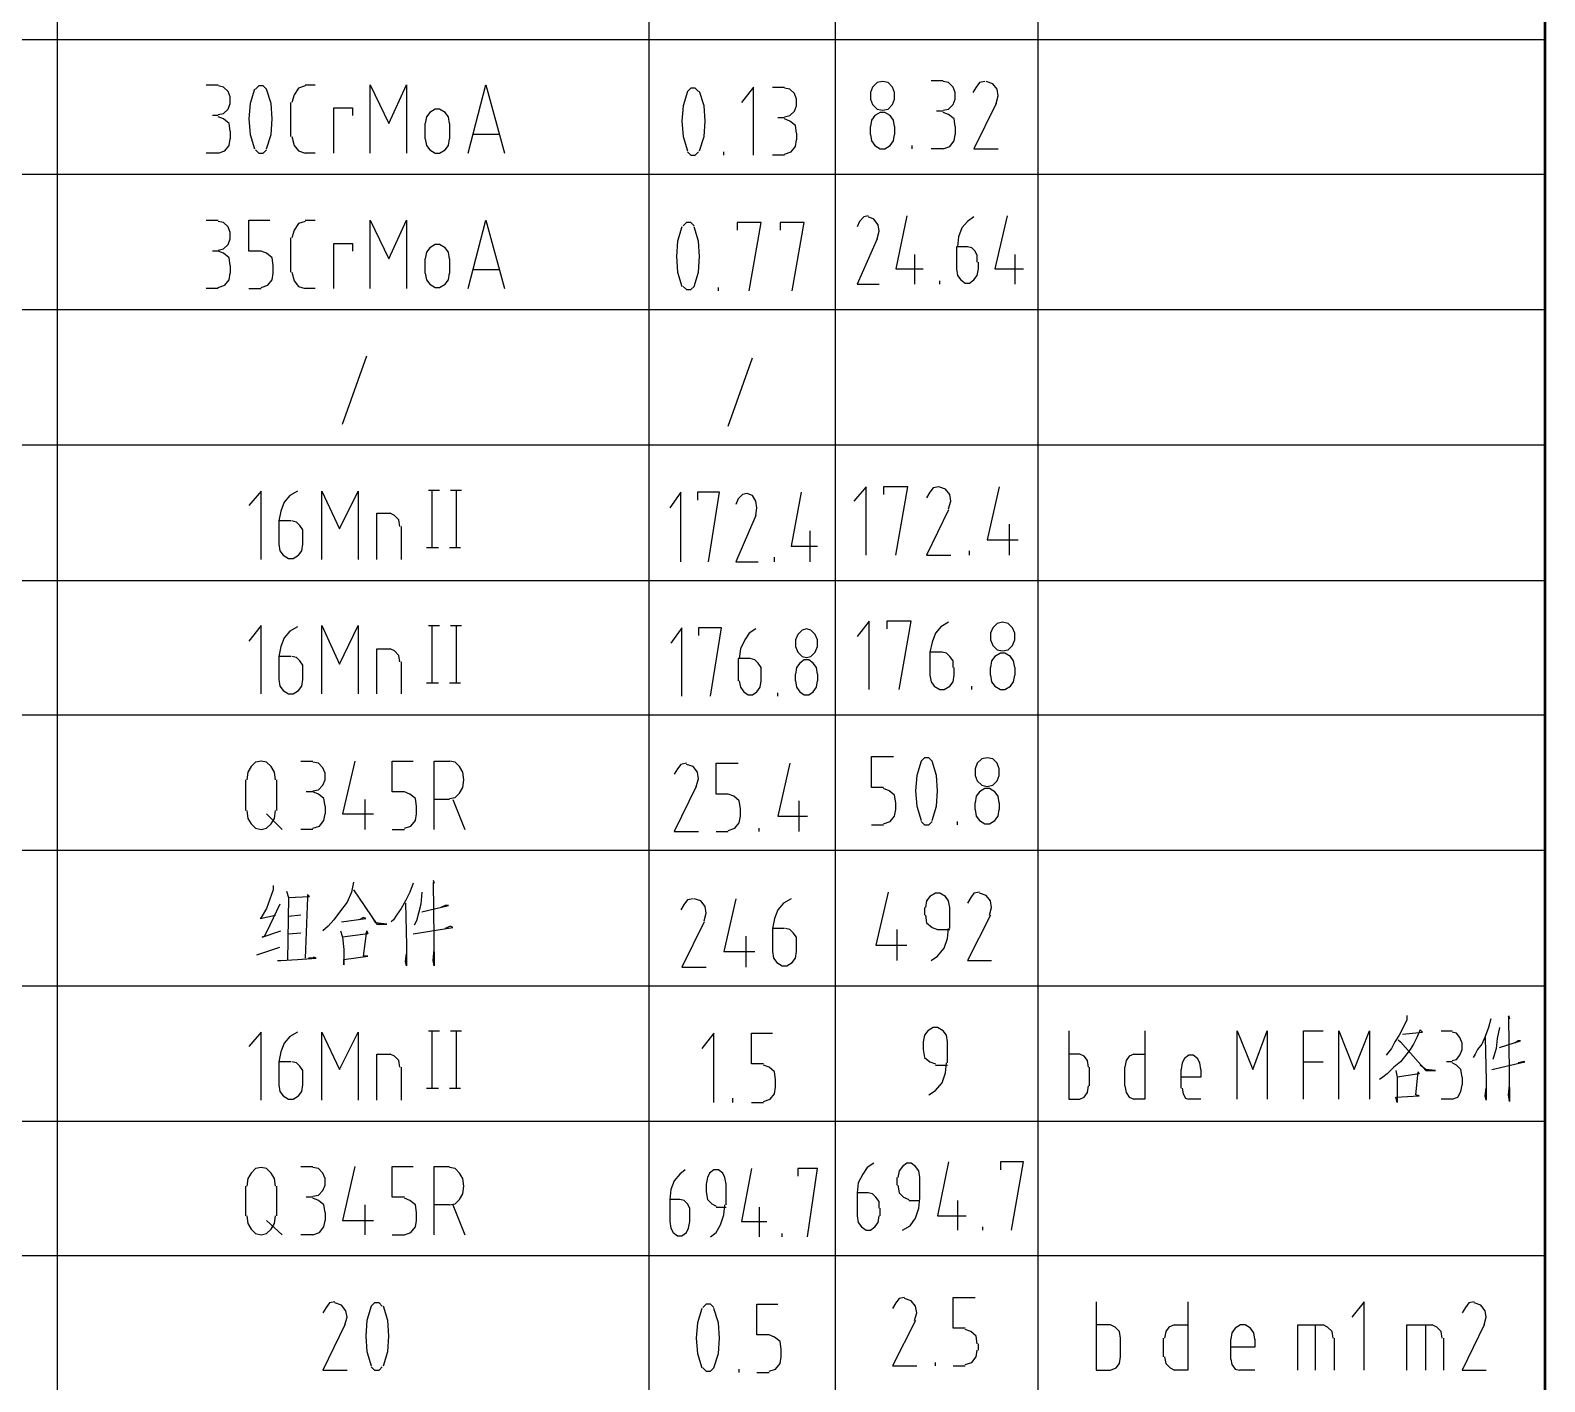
# Model space of a CAD drawing. Header units: millimetres. Extents: x -892 to 4698, y -3687 to 4524.
# Drawn here: x 3802 to 4698, y -2110 to -1310 of the extents above; entities that cross this region are included whole.
import ezdxf

# ---------------------------------------------------------------- set-up
doc = ezdxf.new("R2010")
doc.units = ezdxf.units.MM
doc.layers.add('1', color=7, linetype='Continuous')

msp = doc.modelspace()

# ---------------------------------------------------------------- linework, layer by layer
at = {"layer": '1', "color": 0, "lineweight": 50}
for points in [[(-891.61, -3685.08), (-891.61, 4523.75), (4698.03, 4523.75), (4698.03, -3685.08), (-891.61, -3685.08)], [(4698.03, -1235.34), (4698.03, -1315.49)], [(4698.03, -1315.49), (4698.03, -1395)], [(4698.03, -1395), (4698.03, -1475.16)], [(4698.03, -1475.16), (4698.03, -1555.32)], [(4698.03, -1555.32), (4698.03, -1635.48)], [(4698.03, -1635.48), (4698.03, -1714.99)], [(4698.03, -1714.99), (4698.03, -1795.15)], [(4698.03, -1795.15), (4698.03, -1875.31)], [(4698.03, -1875.31), (4698.03, -1955.47)], [(4698.03, -1955.47), (4698.03, -2034.97)], [(4698.03, -2034.97), (4698.03, -2115.13)]]:
    msp.add_lwpolyline(points, dxfattribs=at)
at = {"layer": '1', "color": 0, "lineweight": 25}
for points in [[(3818.24, -1235.34), (3818.24, -1315.49)], [(4168.2, -1235.34), (4168.2, -1315.49)], [(4278.34, -1235.34), (4278.34, -1315.49)], [(4398.25, -1235.34), (4398.25, -1315.49)], [(2898.03, -1315.49), (4698.03, -1315.49)], [(2898.03, -1315.49), (4698.03, -1315.49)], [(3818.24, -1315.49), (3818.24, -1395)], [(4168.2, -1315.49), (4168.2, -1395)], [(4278.34, -1315.49), (4278.34, -1395)], [(4398.25, -1315.49), (4398.25, -1395)], [(3906.22, -1342.21), (3913.39, -1342.21)], [(3913.39, -1359.81), (3916.64, -1359.16), (3919.25, -1356.55), (3920.55, -1353.29), (3920.55, -1349.38), (3919.25, -1346.12), (3916.64, -1343.52), (3913.39, -1342.87)], [(3942.06, -1380.01), (3944.67, -1371.54), (3945.32, -1362.42), (3944.67, -1353.29), (3942.06, -1344.82), (3940.1, -1342.87), (3937.5, -1342.87), (3935.54, -1344.82)], [(3964.87, -1342.87), (3960.96, -1344.17), (3958.35, -1348.08), (3957.05, -1352.64)], [(3964.87, -1342.21), (3970.73, -1342.21)], [(4003.32, -1382.62), (4003.32, -1342.21), (4014.4, -1365.02), (4024.83, -1342.21), (4024.83, -1382.62)], [(4061.32, -1382.62), (4071.75, -1342.21), (4082.83, -1382.62)], [(4230.11, -1383.92), (4230.11, -1343.52), (4222.94, -1352.64)], [(4241.19, -1343.52), (4248.36, -1343.52)], [(4306.36, -1340.26), (4303.1, -1340.91), (4300.5, -1343.52), (4299.19, -1346.78), (4299.19, -1350.69), (4300.5, -1353.95), (4303.1, -1356.55), (4306.36, -1357.2), (4309.62, -1356.55), (4312.23, -1353.95), (4313.53, -1350.69), (4313.53, -1346.78), (4312.23, -1343.52), (4309.62, -1340.91), (4306.36, -1340.26)], [(4335.04, -1339.61), (4342.2, -1339.61)], [(4342.2, -1357.2), (4345.46, -1356.55), (4348.07, -1353.95), (4349.37, -1350.69), (4349.37, -1346.78), (4348.07, -1343.52), (4345.46, -1340.91), (4342.2, -1340.26)], [(4366.97, -1340.26), (4363.71, -1340.91), (4361.76, -1343.52), (4359.8, -1346.78)], [(4373.49, -1353.29), (4374.79, -1348.73), (4374.14, -1344.82), (4371.53, -1341.56), (4367.62, -1340.26)], [(3934.89, -1344.82), (3932.28, -1353.29), (3931.63, -1362.42), (3932.28, -1371.54), (3934.89, -1380.01)], [(4197.53, -1346.12), (4195.57, -1344.17), (4192.97, -1344.17), (4191.01, -1346.12), (4188.4, -1354.6), (4187.75, -1363.72), (4188.4, -1372.84), (4191.01, -1381.32)], [(4198.18, -1381.32), (4200.79, -1372.84), (4201.44, -1363.72), (4200.79, -1354.6), (4198.18, -1346.12)], [(4248.36, -1361.11), (4251.62, -1360.46), (4254.23, -1357.86), (4255.53, -1354.6), (4255.53, -1350.69), (4254.23, -1347.43), (4251.62, -1344.82), (4248.36, -1344.17)], [(3913.39, -1360.46), (3910.13, -1360.46)], [(3920.55, -1369.59), (3919.9, -1365.02), (3916.64, -1362.42), (3913.39, -1361.11)], [(3956.4, -1372.84), (3956.4, -1352.64)], [(3981.81, -1382.62), (3981.81, -1355.9), (3992.89, -1355.9), (3992.89, -1360.46)], [(4050.24, -1365.02), (4049.59, -1361.11), (4047.64, -1358.51), (4044.38, -1356.55), (4041.77, -1356.55), (4038.51, -1358.51), (4036.56, -1361.11), (4035.91, -1365.02)], [(4313.53, -1366.98), (4312.88, -1363.07), (4310.92, -1360.46), (4307.66, -1358.51), (4305.06, -1358.51), (4301.8, -1360.46), (4299.84, -1363.07), (4299.19, -1366.98)], [(4342.2, -1357.86), (4338.29, -1357.86)], [(4349.37, -1366.98), (4348.72, -1362.42), (4345.46, -1359.81), (4342.2, -1358.51)], [(4373.49, -1353.29), (4360.45, -1380.01), (4374.79, -1380.01)], [(3920.55, -1369.59), (3920.55, -1374.15)], [(4035.91, -1374.15), (4035.91, -1365.02)], [(4050.24, -1365.02), (4050.24, -1374.15)], [(4248.36, -1361.77), (4244.45, -1361.77)], [(4255.53, -1370.89), (4254.88, -1366.33), (4251.62, -1363.72), (4248.36, -1362.42)], [(4299.19, -1371.54), (4299.19, -1366.98)], [(4313.53, -1366.98), (4313.53, -1371.54)], [(4349.37, -1366.98), (4349.37, -1371.54)], [(3913.39, -1382.62), (3917.3, -1381.32), (3919.9, -1378.06), (3920.55, -1374.15)], [(3957.05, -1372.84), (3958.35, -1378.06), (3960.96, -1381.32), (3964.87, -1382.62)], [(4035.91, -1374.15), (4036.56, -1378.06), (4038.51, -1380.66), (4041.77, -1382.62), (4044.38, -1382.62), (4047.64, -1380.66), (4049.59, -1378.06), (4050.24, -1374.15)], [(4079.57, -1371.54), (4063.93, -1371.54)], [(4248.36, -1383.27), (4252.27, -1381.97), (4254.88, -1378.71), (4255.53, -1374.8)], [(4255.53, -1370.89), (4255.53, -1374.8)], [(4299.19, -1371.54), (4299.84, -1375.45), (4301.8, -1378.06), (4305.06, -1380.01), (4307.66, -1380.01), (4310.92, -1378.06), (4312.88, -1375.45), (4313.53, -1371.54)], [(4323.96, -1380.01), (4323.96, -1378.06)], [(4342.2, -1380.01), (4346.12, -1378.71), (4348.72, -1375.45), (4349.37, -1371.54)], [(3913.39, -1382.62), (3906.22, -1382.62)], [(3935.54, -1380.66), (3937.5, -1382.62), (3940.1, -1382.62), (3942.06, -1380.66)], [(3970.73, -1382.62), (3964.87, -1382.62)], [(4191.01, -1381.97), (4192.97, -1383.92), (4195.57, -1383.92), (4197.53, -1381.97)], [(4212.52, -1383.92), (4212.52, -1381.97)], [(4248.36, -1383.92), (4241.19, -1383.92)], [(4342.2, -1380.01), (4335.04, -1380.01)], [(2898.03, -1395), (4698.03, -1395)], [(2898.03, -1395), (4698.03, -1395)], [(3818.24, -1395), (3818.24, -1475.16)], [(4168.2, -1395), (4168.2, -1475.16)], [(4278.34, -1395), (4278.34, -1475.16)], [(4398.25, -1395), (4398.25, -1475.16)], [(3906.22, -1422.37), (3913.39, -1422.37)], [(3913.39, -1439.97), (3916.64, -1439.32), (3919.25, -1436.71), (3920.55, -1433.45), (3920.55, -1429.54), (3919.25, -1426.28), (3916.64, -1423.68), (3913.39, -1423.03)], [(3938.8, -1440.62), (3931.63, -1440.62), (3931.63, -1422.37), (3944.02, -1422.37)], [(3964.87, -1423.03), (3960.96, -1424.33), (3958.35, -1428.24), (3957.05, -1432.8)], [(3964.87, -1422.37), (3970.73, -1422.37)], [(4003.32, -1462.78), (4003.32, -1422.37), (4014.4, -1445.18), (4024.83, -1422.37), (4024.83, -1462.78)], [(4061.32, -1462.78), (4071.75, -1422.37), (4082.83, -1462.78)], [(4194.92, -1425.63), (4192.97, -1423.68), (4190.36, -1423.68), (4188.4, -1425.63)], [(4227.51, -1464.08), (4234.67, -1423.68), (4220.34, -1423.68), (4220.34, -1428.24)], [(4252.92, -1464.08), (4260.09, -1423.68), (4245.75, -1423.68), (4245.75, -1428.24)], [(4297.89, -1419.77), (4295.28, -1420.42), (4292.68, -1423.03), (4291.37, -1426.28)], [(4303.1, -1433.45), (4304.41, -1428.89), (4303.75, -1424.98), (4301.15, -1421.72), (4297.89, -1420.42)], [(4320.7, -1419.77), (4314.18, -1451.05), (4330.47, -1451.05)], [(4360.45, -1420.42), (4356.54, -1423.03), (4353.28, -1426.94), (4351.33, -1432.15), (4350.68, -1438.01)], [(4380, -1419.77), (4372.83, -1451.05), (4389.78, -1451.05)], [(3956.4, -1453), (3956.4, -1432.8)], [(4187.75, -1426.28), (4185.14, -1434.76), (4184.49, -1443.88), (4185.14, -1453), (4187.75, -1461.48)], [(4188.4, -1461.48), (4190.36, -1463.43), (4192.97, -1463.43), (4194.92, -1461.48), (4197.53, -1453), (4198.18, -1443.88), (4197.53, -1434.76), (4194.92, -1426.28)], [(3913.39, -1440.62), (3910.13, -1440.62)], [(3920.55, -1449.09), (3919.9, -1444.53), (3916.64, -1441.92), (3913.39, -1440.62)], [(3945.97, -1449.09), (3945.32, -1444.53), (3942.06, -1441.92), (3938.8, -1440.62)], [(3981.81, -1462.78), (3981.81, -1436.06), (3992.89, -1436.06), (3992.89, -1440.62)], [(4050.24, -1445.18), (4049.59, -1441.27), (4047.64, -1438.67), (4044.38, -1436.71), (4041.77, -1436.71), (4038.51, -1438.67), (4036.56, -1441.27), (4035.91, -1445.18)], [(4303.1, -1433.45), (4291.37, -1460.17), (4304.41, -1460.17)], [(4350.03, -1438.01), (4350.03, -1451.05)], [(4356.54, -1438.01), (4350.03, -1438.01)], [(4362.41, -1447.14), (4362.41, -1443.23), (4361.1, -1440.62), (4359.15, -1438.67), (4356.54, -1438.01)], [(3920.55, -1449.09), (3920.55, -1453.66)], [(3945.97, -1453.66), (3945.97, -1449.09)], [(4035.91, -1453.66), (4035.91, -1445.18)], [(4050.24, -1445.18), (4050.24, -1453.66)], [(4325.26, -1442.58), (4325.26, -1460.17)], [(4350.03, -1451.05), (4350.68, -1454.96), (4352.63, -1457.57), (4355.24, -1459.52), (4357.85, -1459.52), (4360.45, -1457.57), (4362.41, -1454.96), (4363.06, -1451.05)], [(4363.06, -1451.05), (4363.06, -1447.14)], [(4384.57, -1442.58), (4384.57, -1460.17)], [(3913.39, -1462.13), (3917.3, -1460.82), (3919.9, -1457.57), (3920.55, -1453.66)], [(3938.8, -1462.13), (3942.71, -1460.82), (3945.32, -1457.57), (3945.97, -1453.66)], [(3957.05, -1453), (3958.35, -1458.22), (3960.96, -1461.48), (3964.87, -1462.78)], [(4035.91, -1453.66), (4036.56, -1457.57), (4038.51, -1460.17), (4041.77, -1462.13), (4044.38, -1462.13), (4047.64, -1460.17), (4049.59, -1457.57), (4050.24, -1453.66)], [(4079.57, -1451.7), (4063.93, -1451.7)], [(4340.25, -1460.17), (4340.25, -1458.22)], [(3913.39, -1462.78), (3906.22, -1462.78)], [(3931.63, -1462.78), (3938.8, -1462.78)], [(3970.73, -1462.78), (3964.87, -1462.78)], [(4209.26, -1464.08), (4209.26, -1462.13)], [(2898.03, -1475.16), (4698.03, -1475.16)], [(2898.03, -1475.16), (4698.03, -1475.16)], [(3818.24, -1475.16), (3818.24, -1555.32)], [(4168.2, -1475.16), (4168.2, -1555.32)], [(4278.34, -1475.16), (4278.34, -1555.32)], [(4398.25, -1475.16), (4398.25, -1555.32)], [(3987.03, -1542.94), (4001.36, -1502.53)], [(4215.12, -1544.24), (4229.46, -1503.84)], [(2898.03, -1555.32), (4698.03, -1555.32)], [(2898.03, -1555.32), (4698.03, -1555.32)], [(3818.24, -1555.32), (3818.24, -1635.48)], [(4168.2, -1555.32), (4168.2, -1635.48)], [(4278.34, -1555.32), (4278.34, -1635.48)], [(4398.25, -1555.32), (4398.25, -1635.48)], [(3938.8, -1623.1), (3938.8, -1582.69), (3931.63, -1591.16)], [(3960.31, -1582.69), (3955.75, -1585.3), (3952.49, -1589.21), (3950.53, -1594.42), (3949.23, -1600.29)], [(3974.65, -1623.1), (3974.65, -1582.69), (3985.07, -1604.85), (3996.15, -1582.69), (3996.15, -1623.1)], [(4037.86, -1582.04), (4044.38, -1582.04)], [(4039.82, -1582.04), (4039.82, -1615.93)], [(4050.89, -1582.04), (4057.41, -1582.04)], [(4054.15, -1582.04), (4054.15, -1615.93)], [(4187.1, -1624.4), (4187.1, -1583.34), (4180.58, -1592.47)], [(4203.39, -1624.4), (4209.91, -1583.34), (4196.88, -1583.34), (4196.88, -1587.91)], [(4231.42, -1597.03), (4232.07, -1592.47), (4231.42, -1588.56), (4229.46, -1585.3), (4226.2, -1584), (4223.6, -1584.65), (4220.99, -1587.25), (4219.68, -1590.51)], [(4258.14, -1583.34), (4252.27, -1615.28), (4267.91, -1615.28)], [(4296.59, -1620.49), (4296.59, -1580.09), (4289.42, -1588.56)], [(4314.18, -1620.49), (4321.35, -1580.09), (4307.01, -1580.09), (4307.01, -1584.65)], [(4345.46, -1593.12), (4346.77, -1588.56), (4346.12, -1584.65), (4343.51, -1581.39), (4339.6, -1580.09), (4336.34, -1580.74), (4334.38, -1583.34), (4332.43, -1586.6)], [(4375.44, -1580.09), (4368.27, -1611.37), (4386.52, -1611.37)], [(4345.46, -1593.77), (4332.43, -1620.49), (4346.77, -1620.49)], [(3949.23, -1600.29), (3949.23, -1613.97)], [(3956.4, -1600.29), (3949.23, -1600.29)], [(3963.57, -1609.41), (3963.57, -1605.5), (3961.61, -1602.9), (3959.66, -1600.94), (3957.05, -1600.29)], [(4007.23, -1623.1), (4007.23, -1595.73), (4015.05, -1595.73)], [(4020.92, -1603.55), (4020.26, -1599.64), (4017.66, -1597.03), (4015.05, -1595.73)], [(4231.42, -1597.03), (4219.68, -1624.4), (4232.72, -1624.4)], [(4381.31, -1602.24), (4381.31, -1620.49)], [(3963.57, -1613.97), (3963.57, -1609.41)], [(4021.57, -1603.55), (4021.57, -1623.1)], [(4263.35, -1606.15), (4263.35, -1624.4)], [(3949.23, -1613.97), (3949.88, -1617.88), (3951.84, -1620.49), (3955.09, -1622.45), (3957.7, -1622.45), (3960.96, -1620.49), (3962.91, -1617.88), (3963.57, -1613.97)], [(4036.56, -1615.93), (4043.73, -1615.93)], [(4050.24, -1615.93), (4056.76, -1615.93)], [(4357.85, -1620.49), (4357.85, -1617.88)], [(4242.49, -1624.4), (4242.49, -1621.79)], [(2898.03, -1635.48), (4698.03, -1635.48)], [(2898.03, -1635.48), (4698.03, -1635.48)], [(3818.24, -1635.48), (3818.24, -1714.99)], [(4168.2, -1635.48), (4168.2, -1714.99)], [(4278.34, -1635.48), (4278.34, -1714.99)], [(4398.25, -1635.48), (4398.25, -1714.99)], [(3938.8, -1702.61), (3938.8, -1662.2), (3931.63, -1671.32)], [(3960.31, -1662.85), (3955.75, -1665.46), (3952.49, -1669.37), (3950.53, -1674.58), (3949.23, -1680.45)], [(3974.65, -1702.61), (3974.65, -1662.2), (3985.07, -1685.01), (3996.15, -1662.2), (3996.15, -1702.61)], [(4037.86, -1662.2), (4044.38, -1662.2)], [(4039.82, -1662.2), (4039.82, -1696.09)], [(4050.89, -1662.2), (4057.41, -1662.2)], [(4054.15, -1662.2), (4054.15, -1696.09)], [(4187.75, -1703.91), (4187.75, -1663.5), (4181.23, -1672.63)], [(4204.7, -1703.91), (4211.21, -1663.5), (4197.53, -1663.5), (4197.53, -1668.07)], [(4231.42, -1664.16), (4227.51, -1666.76), (4224.9, -1670.67), (4222.29, -1675.89), (4221.64, -1681.75)], [(4261.39, -1664.16), (4258.79, -1664.81), (4256.18, -1667.41), (4254.88, -1670.67), (4254.88, -1674.58), (4256.18, -1677.84), (4258.79, -1680.45), (4261.39, -1681.1), (4264, -1680.45), (4266.61, -1677.84), (4267.91, -1674.58), (4267.91, -1670.67), (4266.61, -1667.41), (4264, -1664.81), (4261.39, -1664.16)], [(4298.54, -1700), (4298.54, -1659.59), (4291.37, -1668.72)], [(4316.14, -1700), (4323.31, -1659.59), (4308.97, -1659.59), (4308.97, -1664.16)], [(4345.46, -1660.25), (4340.9, -1662.85), (4337.64, -1666.76), (4335.69, -1671.98), (4334.38, -1677.84)], [(4377.4, -1660.25), (4374.14, -1660.9), (4371.53, -1663.5), (4370.23, -1666.76), (4370.23, -1670.67), (4371.53, -1673.93), (4374.14, -1676.54), (4377.4, -1677.19), (4380.66, -1676.54), (4383.26, -1673.93), (4384.57, -1670.67), (4384.57, -1666.76), (4383.26, -1663.5), (4380.66, -1660.9), (4377.4, -1660.25)], [(3949.23, -1680.45), (3949.23, -1694.13)], [(3956.4, -1680.45), (3949.23, -1680.45)], [(3963.57, -1689.57), (3963.57, -1685.66), (3961.61, -1683.05), (3959.66, -1681.1), (3957.05, -1680.45)], [(4007.23, -1702.61), (4007.23, -1675.89), (4015.05, -1675.89)], [(4020.92, -1683.71), (4020.26, -1679.8), (4017.66, -1677.19), (4015.05, -1675.89)], [(4021.57, -1683.71), (4021.57, -1702.61)], [(4220.99, -1681.75), (4220.99, -1694.79)], [(4228.16, -1681.75), (4220.99, -1681.75)], [(4234.67, -1690.87), (4234.67, -1686.96), (4232.72, -1684.36), (4230.76, -1682.4), (4228.16, -1681.75)], [(4267.91, -1690.87), (4267.26, -1686.96), (4265.3, -1684.36), (4262.7, -1682.4), (4260.09, -1682.4), (4257.48, -1684.36), (4255.53, -1686.96), (4254.88, -1690.87)], [(4334.38, -1677.84), (4334.38, -1691.53)], [(4341.55, -1677.84), (4334.38, -1677.84)], [(4348.07, -1686.96), (4348.07, -1683.05), (4346.12, -1680.45), (4344.16, -1678.49), (4341.55, -1677.84)], [(4384.57, -1686.96), (4383.91, -1683.05), (4381.96, -1680.45), (4378.7, -1678.49), (4376.09, -1678.49), (4372.83, -1680.45), (4370.88, -1683.05), (4370.23, -1686.96)], [(3963.57, -1694.13), (3963.57, -1689.57)], [(4234.67, -1694.79), (4234.67, -1690.87)], [(4254.88, -1694.79), (4254.88, -1690.87)], [(4267.91, -1690.87), (4267.91, -1694.79)], [(4334.38, -1691.53), (4335.04, -1695.44), (4336.99, -1698.04), (4340.25, -1700), (4342.86, -1700), (4346.12, -1698.04), (4348.07, -1695.44), (4348.72, -1691.53)], [(4348.72, -1691.53), (4348.72, -1686.96)], [(4370.23, -1691.53), (4370.23, -1686.96)], [(4370.23, -1691.53), (4370.88, -1695.44), (4372.83, -1698.04), (4376.09, -1700), (4378.7, -1700), (4381.96, -1698.04), (4383.91, -1695.44), (4384.57, -1691.53)], [(4384.57, -1686.96), (4384.57, -1691.53)], [(3949.23, -1694.13), (3949.88, -1698.04), (3951.84, -1700.65), (3955.09, -1702.61), (3957.7, -1702.61), (3960.96, -1700.65), (3962.91, -1698.04), (3963.57, -1694.13)], [(4036.56, -1696.09), (4043.73, -1696.09)], [(4050.24, -1696.09), (4056.76, -1696.09)], [(4221.64, -1694.79), (4222.29, -1698.7), (4224.25, -1701.3), (4226.85, -1703.26), (4229.46, -1703.26), (4232.07, -1701.3), (4234.02, -1698.7), (4234.67, -1694.79)], [(4254.88, -1694.79), (4255.53, -1698.7), (4257.48, -1701.3), (4260.09, -1703.26), (4262.7, -1703.26), (4265.3, -1701.3), (4267.26, -1698.7), (4267.91, -1694.79)], [(4359.15, -1700), (4359.15, -1698.04)], [(4244.45, -1703.91), (4244.45, -1701.95)], [(2898.03, -1714.99), (4698.03, -1714.99)], [(2898.03, -1714.99), (4698.03, -1714.99)], [(3818.24, -1714.99), (3818.24, -1795.15)], [(4168.2, -1714.99), (4168.2, -1795.15)], [(4278.34, -1714.99), (4278.34, -1795.15)], [(4398.25, -1714.99), (4398.25, -1795.15)], [(3947.27, -1753.44), (3946.62, -1748.88), (3944.67, -1745.62), (3942.06, -1743.01), (3938.8, -1742.36), (3935.54, -1743.01), (3932.94, -1745.62), (3930.98, -1748.88), (3930.33, -1753.44)], [(3962.26, -1742.36), (3969.43, -1742.36)], [(3969.43, -1759.96), (3972.69, -1759.3), (3975.3, -1756.7), (3976.6, -1753.44), (3976.6, -1749.53), (3975.3, -1746.27), (3972.69, -1743.66), (3969.43, -1743.01)], [(3994.2, -1742.36), (3987.03, -1773.64), (4005.28, -1773.64)], [(4023.52, -1760.61), (4016.35, -1760.61), (4016.35, -1742.36), (4028.74, -1742.36)], [(4041.12, -1782.76), (4041.12, -1742.36), (4050.24, -1742.36)], [(4050.24, -1764.52), (4053.5, -1763.87), (4056.11, -1761.26), (4058.06, -1758), (4058.71, -1753.44), (4058.06, -1748.88), (4056.11, -1745.62), (4053.5, -1743.01), (4050.24, -1742.36)], [(4190.36, -1743.66), (4187.1, -1744.31), (4185.14, -1746.92), (4183.19, -1750.18)], [(4196.22, -1757.35), (4197.53, -1752.79), (4196.88, -1748.88), (4194.27, -1745.62), (4190.36, -1744.31)], [(4215.12, -1761.91), (4207.95, -1761.91), (4207.95, -1743.66), (4220.99, -1743.66)], [(4251.62, -1743.66), (4244.45, -1774.94), (4262.05, -1774.94)], [(4307.01, -1758), (4299.84, -1758), (4299.84, -1739.75), (4312.88, -1739.75)], [(4335.69, -1777.55), (4338.29, -1769.08), (4338.95, -1759.96), (4338.29, -1750.83), (4335.69, -1742.36), (4333.73, -1740.4), (4331.13, -1740.4), (4329.17, -1742.36), (4326.56, -1750.83), (4325.91, -1759.96), (4326.56, -1769.08), (4329.17, -1777.55)], [(4368.27, -1740.4), (4365.01, -1741.06), (4362.41, -1743.66), (4361.1, -1746.92), (4361.1, -1750.83), (4362.41, -1754.09), (4365.01, -1756.7), (4368.27, -1757.35), (4371.53, -1756.7), (4374.14, -1754.09), (4375.44, -1750.83), (4375.44, -1746.92), (4374.14, -1743.66), (4371.53, -1741.06), (4368.27, -1740.4)], [(3929.68, -1771.69), (3929.68, -1753.44)], [(3947.93, -1753.44), (3947.93, -1771.69)], [(3969.43, -1760.61), (3965.52, -1760.61)], [(3976.6, -1769.08), (3975.95, -1764.52), (3972.69, -1761.91), (3969.43, -1760.61)], [(4030.69, -1769.08), (4030.04, -1764.52), (4026.78, -1761.91), (4023.52, -1760.61)], [(4196.22, -1757.35), (4183.19, -1784.07), (4197.53, -1784.07)], [(4222.29, -1770.38), (4221.64, -1765.82), (4218.38, -1763.21), (4215.12, -1761.91)], [(4314.18, -1767.12), (4313.53, -1762.56), (4310.27, -1759.96), (4307.01, -1758.65)], [(4375.44, -1767.12), (4374.79, -1763.21), (4372.83, -1760.61), (4369.58, -1758.65), (4366.97, -1758.65), (4363.71, -1760.61), (4361.76, -1763.21), (4361.1, -1767.12)], [(3930.33, -1771.69), (3930.98, -1776.25), (3932.94, -1779.51), (3935.54, -1782.11), (3938.8, -1782.76), (3942.06, -1782.11), (3944.67, -1779.51), (3946.62, -1776.25), (3947.27, -1771.69)], [(3976.6, -1769.08), (3976.6, -1773.64)], [(4000.06, -1765.17), (4000.06, -1782.76)], [(4030.69, -1773.64), (4030.69, -1769.08)], [(4050.24, -1765.17), (4041.12, -1765.17)], [(4052.2, -1765.17), (4059.37, -1782.76)], [(4222.29, -1774.94), (4222.29, -1770.38)], [(4256.83, -1765.82), (4256.83, -1784.07)], [(4307.01, -1779.51), (4310.92, -1778.2), (4313.53, -1774.94), (4314.18, -1771.03)], [(4314.18, -1771.03), (4314.18, -1767.12)], [(4361.1, -1771.03), (4361.1, -1767.12)], [(4361.1, -1771.03), (4361.76, -1774.94), (4363.71, -1777.55), (4366.97, -1779.51), (4369.58, -1779.51), (4372.83, -1777.55), (4374.79, -1774.94), (4375.44, -1771.03)], [(4375.44, -1767.12), (4375.44, -1771.03)], [(3942.06, -1773.64), (3951.18, -1782.76)], [(3969.43, -1782.11), (3973.34, -1780.81), (3975.95, -1777.55), (3976.6, -1773.64)], [(4023.52, -1782.11), (4027.43, -1780.81), (4030.04, -1777.55), (4030.69, -1773.64)], [(4215.12, -1783.42), (4219.03, -1782.11), (4221.64, -1778.85), (4222.29, -1774.94)], [(4233.37, -1784.07), (4233.37, -1782.11)], [(4299.84, -1780.16), (4307.01, -1780.16)], [(4329.17, -1778.2), (4331.13, -1780.16), (4333.73, -1780.16), (4335.69, -1778.2)], [(4350.68, -1780.16), (4350.68, -1778.2)], [(3969.43, -1782.76), (3962.26, -1782.76)], [(4016.35, -1782.76), (4023.52, -1782.76)], [(4207.95, -1784.07), (4215.12, -1784.07)], [(2898.03, -1795.15), (4698.03, -1795.15)], [(2898.03, -1795.15), (4698.03, -1795.15)], [(3818.24, -1795.15), (3818.24, -1875.31)], [(4168.2, -1795.15), (4168.2, -1875.31)], [(4278.34, -1795.15), (4278.34, -1875.31)], [(4398.25, -1795.15), (4398.25, -1875.31)], [(3945.97, -1816), (3945.97, -1818.61), (3942.06, -1829.69), (3938.8, -1834.9), (3938.15, -1835.55), (3947.27, -1833.6)], [(3993.54, -1814.05), (3992.24, -1819.91), (3989.63, -1825.78), (3985.72, -1830.99), (3981.81, -1836.2), (3978.56, -1840.11), (3975.3, -1842.72)], [(4028.74, -1814.7), (4026.78, -1819.91), (4024.17, -1825.13), (4021.57, -1829.69), (4018.96, -1833.6), (4017.01, -1836.2), (4015.7, -1837.51)], [(4040.47, -1812.74), (4041.12, -1814.7), (4040.47, -1814.05), (4041.12, -1863.58), (4040.47, -1860.32), (4041.12, -1853.8)], [(3949.88, -1827.08), (3944.02, -1839.46), (3940.76, -1845.98), (3939.45, -1846.63), (3950.53, -1842.72)], [(3953.79, -1819.26), (3955.09, -1823.17), (3954.44, -1860.32)], [(3955.09, -1823.17), (3967.48, -1822.52), (3966.17, -1821.22), (3966.17, -1823.17), (3964.87, -1859.01)], [(3993.54, -1818.61), (4007.23, -1838.81), (4013.1, -1838.81), (4006.58, -1838.16), (4004.62, -1834.9)], [(4024.17, -1826.43), (4024.83, -1851.19), (4024.83, -1858.36), (4024.83, -1863.58), (4024.17, -1860.97), (4024.83, -1856.41)], [(4033.95, -1819.91), (4033.3, -1827.08), (4031.99, -1832.29), (4030.69, -1836.86), (4029.39, -1839.46)], [(4194.27, -1823.82), (4191.01, -1824.47), (4189.06, -1827.08), (4187.1, -1830.34)], [(4200.79, -1836.86), (4202.09, -1832.29), (4201.44, -1828.38), (4198.83, -1825.13), (4194.92, -1823.82)], [(4219.68, -1823.82), (4212.52, -1855.1), (4230.76, -1855.1)], [(4252.27, -1823.82), (4247.71, -1826.43), (4244.45, -1830.34), (4242.49, -1835.55), (4241.19, -1841.42)], [(4309.62, -1819.91), (4302.45, -1851.19), (4320.7, -1851.19)], [(4346.12, -1829.04), (4345.46, -1825.13), (4343.51, -1822.52), (4340.25, -1820.56), (4337.64, -1820.56), (4334.38, -1822.52), (4332.43, -1825.13), (4331.78, -1829.04)], [(4363.71, -1819.91), (4360.45, -1820.56), (4358.5, -1823.17), (4356.54, -1826.43)], [(4369.58, -1833.6), (4370.88, -1829.04), (4370.23, -1825.13), (4367.62, -1821.87), (4363.71, -1820.56)], [(3962.26, -1833.6), (3955.09, -1834.25)], [(3986.38, -1837.51), (4000.71, -1835.55), (3999.41, -1834.9), (3996.8, -1836.2)], [(4033.95, -1831.64), (4049.59, -1827.73), (4047.64, -1827.73), (4045.03, -1829.04)], [(4331.13, -1829.04), (4331.13, -1833.6)], [(4331.78, -1833.6), (4332.43, -1838.16), (4335.69, -1840.77), (4338.95, -1842.07)], [(4346.12, -1841.42), (4346.12, -1829.04)], [(4370.23, -1833.6), (4356.54, -1860.32), (4370.88, -1860.32)], [(3955.09, -1844.68), (3962.26, -1844.02)], [(3985.72, -1842.72), (3987.03, -1846.63), (3987.68, -1853.8), (3987.68, -1862.92), (3987.68, -1859.67), (4002.02, -1857.71), (3999.41, -1857.71), (4001.36, -1842.72), (4002.02, -1844.68), (3987.03, -1846.63)], [(4028.74, -1844.68), (4052.2, -1840.77), (4050.89, -1840.11), (4047.64, -1841.42)], [(4200.79, -1837.51), (4187.75, -1864.23), (4202.09, -1864.23)], [(4241.19, -1841.42), (4241.19, -1855.1)], [(4248.36, -1841.42), (4241.19, -1841.42)], [(4255.53, -1850.54), (4255.53, -1846.63), (4253.57, -1844.02), (4251.62, -1842.07), (4249.01, -1841.42)], [(4314.83, -1842.07), (4314.83, -1860.32)], [(4335.04, -1860.32), (4338.95, -1857.71), (4342.86, -1853.15), (4344.81, -1847.28), (4345.46, -1841.42)], [(4338.95, -1842.07), (4346.12, -1842.07)], [(3936.19, -1857.06), (3949.88, -1852.5)], [(4225.55, -1845.98), (4225.55, -1864.23)], [(4255.53, -1855.1), (4255.53, -1850.54)], [(3948.58, -1860.32), (3950.53, -1860.32), (3960.31, -1859.67), (3971.39, -1859.01), (3970.08, -1858.36), (3969.43, -1859.01), (3966.82, -1859.01)], [(4241.19, -1855.1), (4241.84, -1859.01), (4243.8, -1861.62), (4247.06, -1863.58), (4249.66, -1863.58), (4252.92, -1861.62), (4254.88, -1859.01), (4255.53, -1855.1)], [(2898.03, -1875.31), (4698.03, -1875.31)], [(2898.03, -1875.31), (4698.03, -1875.31)], [(3818.24, -1875.31), (3818.24, -1955.47)], [(4168.2, -1875.31), (4168.2, -1955.47)], [(4278.34, -1875.31), (4278.34, -1955.47)], [(4398.25, -1875.31), (4398.25, -1955.47)], [(4616.57, -1892.9), (4616.57, -1895.51), (4613.96, -1900.72), (4612.01, -1904.63), (4609.4, -1908.54), (4607.45, -1912.45), (4604.19, -1916.36)], [(4666.1, -1894.86), (4664.8, -1900.07), (4662.84, -1905.28), (4660.89, -1909.85), (4658.28, -1913.11), (4656.98, -1915.71), (4655.67, -1917.67)], [(4676.53, -1892.9), (4677.18, -1894.86), (4676.53, -1893.55), (4677.18, -1943.74), (4676.53, -1939.83), (4677.18, -1933.96)], [(3938.8, -1943.08), (3938.8, -1902.68), (3931.63, -1911.15)], [(3960.31, -1902.68), (3955.75, -1905.28), (3952.49, -1909.2), (3950.53, -1914.41), (3949.23, -1920.27)], [(3974.65, -1943.08), (3974.65, -1902.68), (3985.07, -1924.84), (3996.15, -1902.68), (3996.15, -1943.08)], [(4037.86, -1902.03), (4044.38, -1902.03)], [(4039.82, -1902.03), (4039.82, -1935.91)], [(4050.89, -1902.03), (4057.41, -1902.03)], [(4054.15, -1902.03), (4054.15, -1935.91)], [(4206.65, -1944.39), (4206.65, -1903.33), (4199.48, -1912.45)], [(4235.98, -1921.58), (4228.81, -1921.58), (4228.81, -1903.33), (4241.19, -1903.33)], [(4344.81, -1908.54), (4344.16, -1904.63), (4342.2, -1902.03), (4338.95, -1900.07), (4336.34, -1900.07), (4333.08, -1902.03), (4331.13, -1904.63), (4330.47, -1908.54)], [(4416.5, -1902.03), (4416.5, -1942.43), (4423.02, -1942.43)], [(4461.47, -1902.03), (4461.47, -1942.43), (4454.95, -1942.43)], [(4516.21, -1942.43), (4516.21, -1902.03), (4525.33, -1924.84), (4533.81, -1902.03), (4533.81, -1942.43)], [(4555.31, -1942.43), (4555.31, -1902.03), (4567.04, -1902.03)], [(4576.17, -1942.43), (4576.17, -1902.03), (4585.29, -1924.84), (4594.41, -1902.03), (4594.41, -1942.43)], [(4613.96, -1903.98), (4625.7, -1902.68), (4624.39, -1901.37), (4622.44, -1905.94), (4620.48, -1909.85), (4618.53, -1913.11), (4615.92, -1916.36), (4612.66, -1920.27), (4608.75, -1923.53), (4604.84, -1927.44), (4602.23, -1929.4), (4600.28, -1930.7)], [(4611.36, -1907.24), (4612.66, -1908.54), (4627.65, -1925.49), (4633.52, -1925.49), (4627.65, -1924.84), (4624.39, -1922.23)], [(4636.77, -1902.03), (4643.29, -1902.03)], [(4643.29, -1919.62), (4645.9, -1918.97), (4647.85, -1916.36), (4649.16, -1913.11), (4649.16, -1909.2), (4647.85, -1905.94), (4645.9, -1903.33), (4643.29, -1902.68)], [(4662.84, -1905.94), (4663.49, -1931.35), (4663.49, -1938.52), (4663.49, -1943.08), (4662.84, -1940.48), (4663.49, -1935.91)], [(4671.31, -1900.07), (4670.01, -1906.59), (4669.36, -1912.45), (4668.06, -1916.36), (4667.4, -1918.97)], [(4671.31, -1911.8), (4683.7, -1907.89), (4682.39, -1907.89), (4680.44, -1909.2)], [(4007.23, -1943.08), (4007.23, -1915.71), (4015.05, -1915.71)], [(4020.92, -1923.53), (4020.26, -1919.62), (4017.66, -1917.02), (4015.05, -1915.71)], [(4330.47, -1908.54), (4330.47, -1913.11)], [(4330.47, -1913.11), (4331.13, -1917.67), (4334.38, -1920.27), (4337.64, -1921.58)], [(4344.81, -1920.93), (4344.81, -1908.54)], [(4423.02, -1915.71), (4416.5, -1915.71)], [(4428.23, -1923.53), (4427.58, -1919.62), (4425.62, -1917.02), (4423.02, -1915.71)], [(4454.95, -1915.71), (4452.34, -1917.02), (4450.39, -1919.62), (4449.74, -1923.53)], [(4454.95, -1915.71), (4461.47, -1915.71)], [(4494.7, -1924.84), (4494.05, -1920.93), (4492.75, -1918.32), (4490.14, -1916.36), (4487.53, -1916.36), (4484.93, -1918.32), (4483.62, -1920.93), (4482.97, -1924.84)], [(3949.23, -1920.27), (3949.23, -1933.96)], [(3956.4, -1920.27), (3949.23, -1920.27)], [(3963.57, -1929.4), (3963.57, -1925.49), (3961.61, -1922.88), (3959.66, -1920.93), (3957.05, -1920.27)], [(4021.57, -1923.53), (4021.57, -1943.08)], [(4243.15, -1930.7), (4242.49, -1926.14), (4239.24, -1923.53), (4235.98, -1922.23)], [(4333.73, -1939.83), (4337.64, -1937.22), (4341.55, -1932.66), (4343.51, -1926.79), (4344.16, -1920.93)], [(4337.64, -1922.23), (4344.81, -1922.23)], [(4428.88, -1934.61), (4428.88, -1923.53)], [(4449.74, -1934.61), (4449.74, -1923.53)], [(4482.97, -1935.91), (4482.97, -1924.84)], [(4494.7, -1924.84), (4494.7, -1929.4), (4482.97, -1929.4)], [(4555.31, -1920.27), (4567.04, -1920.27)], [(4610.05, -1925.49), (4610.71, -1929.4), (4610.71, -1944.39), (4610.05, -1941.13), (4623.74, -1940.48), (4621.78, -1939.83), (4623.09, -1926.14), (4623.74, -1927.44), (4610.71, -1929.4)], [(4643.29, -1920.27), (4640.03, -1920.27)], [(4649.16, -1929.4), (4648.5, -1924.84), (4645.9, -1922.23), (4643.29, -1920.93)], [(4666.75, -1924.84), (4686.3, -1920.27), (4685, -1920.27), (4682.39, -1920.93)], [(3949.23, -1933.96), (3949.88, -1937.87), (3951.84, -1940.48), (3955.09, -1942.43), (3957.7, -1942.43), (3960.96, -1940.48), (3962.91, -1937.87), (3963.57, -1933.96)], [(3963.57, -1933.96), (3963.57, -1929.4)], [(4243.15, -1935.26), (4243.15, -1930.7)], [(4423.02, -1942.43), (4425.62, -1941.13), (4427.58, -1938.52), (4428.23, -1934.61)], [(4449.74, -1934.61), (4450.39, -1938.52), (4452.34, -1941.13), (4454.95, -1942.43)], [(4643.29, -1942.43), (4646.55, -1941.13), (4648.5, -1937.87), (4649.16, -1933.96)], [(4649.16, -1929.4), (4649.16, -1933.96)], [(4036.56, -1935.91), (4043.73, -1935.91)], [(4050.24, -1935.91), (4056.76, -1935.91)], [(4217.73, -1944.39), (4217.73, -1941.78)], [(4235.98, -1943.74), (4239.89, -1942.43), (4242.49, -1939.17), (4243.15, -1935.26)], [(4483.62, -1935.91), (4484.28, -1939.17), (4485.58, -1941.78), (4487.53, -1942.43)], [(4494.7, -1942.43), (4487.53, -1942.43)], [(4643.29, -1942.43), (4636.77, -1942.43)], [(4228.81, -1944.39), (4235.98, -1944.39)], [(2898.03, -1955.47), (4698.03, -1955.47)], [(2898.03, -1955.47), (4698.03, -1955.47)], [(3818.24, -1955.47), (3818.24, -2034.97)], [(4168.2, -1955.47), (4168.2, -2034.97)], [(4278.34, -1955.47), (4278.34, -2034.97)], [(4398.25, -1955.47), (4398.25, -2034.97)], [(4345.46, -1979.58), (4338.95, -2011.51), (4355.89, -2011.51)], [(4382.61, -2019.98), (4389.78, -1979.58), (4376.09, -1979.58), (4376.09, -1984.14)], [(3947.27, -1993.92), (3946.62, -1989.35), (3944.67, -1986.1), (3942.06, -1983.49), (3938.8, -1982.84), (3935.54, -1983.49), (3932.94, -1986.1), (3930.98, -1989.35), (3930.33, -1993.92)], [(3962.26, -1982.19), (3969.43, -1982.19)], [(3969.43, -1999.78), (3972.69, -1999.13), (3975.3, -1996.52), (3976.6, -1993.26), (3976.6, -1989.35), (3975.3, -1986.1), (3972.69, -1983.49), (3969.43, -1982.84)], [(3994.2, -1982.19), (3987.03, -2014.12), (4005.28, -2014.12)], [(4023.52, -2000.43), (4016.35, -2000.43), (4016.35, -1982.19), (4028.74, -1982.19)], [(4041.12, -2022.59), (4041.12, -1982.19), (4050.24, -1982.19)], [(4050.24, -2005), (4053.5, -2004.34), (4056.11, -2001.74), (4058.06, -1998.48), (4058.71, -1993.92), (4058.06, -1989.35), (4056.11, -1986.1), (4053.5, -1983.49), (4050.24, -1982.84)], [(4189.71, -1984.14), (4186.45, -1986.75), (4183.19, -1990.66), (4181.23, -1995.87), (4180.58, -2001.74)], [(4213.82, -1992.61), (4213.17, -1988.7), (4211.86, -1986.1), (4209.26, -1984.14), (4206.65, -1984.14), (4204.04, -1986.1), (4202.74, -1988.7), (4202.09, -1992.61)], [(4228.81, -1983.49), (4222.94, -2014.77), (4237.93, -2014.77)], [(4262.05, -2023.89), (4267.91, -1983.49), (4256.18, -1983.49), (4256.18, -1988.05)], [(4301.15, -1980.23), (4297.24, -1982.84), (4294.63, -1986.75), (4292.02, -1991.96), (4291.37, -1997.83)], [(4328.52, -1988.7), (4327.87, -1984.79), (4325.91, -1982.19), (4323.31, -1980.23), (4320.7, -1980.23), (4318.09, -1982.19), (4316.14, -1984.79), (4315.49, -1988.7)], [(3929.68, -2011.51), (3929.68, -1993.92)], [(3947.93, -1993.92), (3947.93, -2011.51)], [(4202.09, -1992.61), (4202.09, -1997.17)], [(4202.09, -1997.17), (4202.74, -2001.74), (4205.35, -2004.34), (4207.95, -2005.65)], [(4213.82, -2005), (4213.82, -1992.61)], [(4314.83, -1988.7), (4314.83, -1993.26)], [(4315.49, -1993.26), (4316.14, -1997.83), (4318.74, -2000.43), (4322, -2001.74)], [(4328.52, -2001.08), (4328.52, -1988.7)], [(3969.43, -2000.43), (3965.52, -2000.43)], [(3976.6, -2009.56), (3975.95, -2005), (3972.69, -2002.39), (3969.43, -2001.08)], [(4000.06, -2005), (4000.06, -2022.59)], [(4030.69, -2009.56), (4030.04, -2005), (4026.78, -2002.39), (4023.52, -2001.08)], [(4050.24, -2005), (4041.12, -2005)], [(4052.2, -2005), (4059.37, -2022.59)], [(4180.58, -2001.74), (4180.58, -2014.77)], [(4186.45, -2001.74), (4180.58, -2001.74)], [(4192.31, -2010.86), (4192.31, -2006.95), (4191.01, -2004.34), (4189.06, -2002.39), (4186.45, -2001.74)], [(4204.7, -2023.89), (4207.95, -2021.29), (4210.56, -2016.73), (4212.52, -2010.86), (4213.17, -2005)], [(4207.95, -2006.3), (4213.82, -2006.3)], [(4233.37, -2006.3), (4233.37, -2023.89)], [(4291.37, -1997.83), (4291.37, -2011.51)], [(4297.89, -1997.83), (4291.37, -1997.83)], [(4304.41, -2006.95), (4304.41, -2003.04), (4302.45, -2000.43), (4300.5, -1998.48), (4297.89, -1997.83)], [(4318.09, -2019.98), (4322.65, -2017.38), (4325.91, -2012.82), (4327.87, -2006.95), (4328.52, -2001.08)], [(4322, -2002.39), (4328.52, -2002.39)], [(4350.68, -2002.39), (4350.68, -2019.98)], [(3930.33, -2011.51), (3930.98, -2016.07), (3932.94, -2019.33), (3935.54, -2021.94), (3938.8, -2022.59), (3942.06, -2021.94), (3944.67, -2019.33), (3946.62, -2016.07), (3947.27, -2011.51)], [(3942.06, -2014.12), (3951.18, -2022.59)], [(3969.43, -2022.59), (3973.34, -2021.29), (3975.95, -2018.03), (3976.6, -2014.12)], [(3976.6, -2009.56), (3976.6, -2014.12)], [(4023.52, -2022.59), (4027.43, -2021.29), (4030.04, -2018.03), (4030.69, -2014.12)], [(4030.69, -2014.12), (4030.69, -2009.56)], [(4180.58, -2014.77), (4181.23, -2018.68), (4182.54, -2021.29), (4185.14, -2023.24), (4187.75, -2023.24), (4190.36, -2021.29), (4191.66, -2018.68), (4192.31, -2014.77)], [(4192.31, -2014.77), (4192.31, -2010.86)], [(4291.37, -2011.51), (4292.02, -2015.42), (4293.98, -2018.03), (4296.59, -2019.98), (4299.19, -2019.98), (4301.8, -2018.03), (4303.75, -2015.42), (4304.41, -2011.51)], [(4305.06, -2011.51), (4305.06, -2006.95)], [(3969.43, -2022.59), (3962.26, -2022.59)], [(4016.35, -2022.59), (4023.52, -2022.59)], [(4247.06, -2023.89), (4247.06, -2021.94)], [(4365.67, -2019.98), (4365.67, -2018.03)], [(2898.03, -2034.97), (4698.03, -2034.97)], [(2898.03, -2034.97), (4698.03, -2034.97)], [(3818.24, -2034.97), (3818.24, -2115.13)], [(4168.2, -2034.97), (4168.2, -2115.13)], [(4278.34, -2034.97), (4278.34, -2115.13)], [(4398.25, -2034.97), (4398.25, -2115.13)], [(4319.4, -2059.74), (4316.14, -2060.39), (4314.18, -2063), (4312.23, -2066.26)], [(4355.24, -2077.99), (4348.07, -2077.99), (4348.07, -2059.74), (4361.1, -2059.74)], [(3982.47, -2062.34), (3979.21, -2063), (3977.25, -2065.6), (3975.3, -2068.86)], [(3988.33, -2076.03), (3989.63, -2071.47), (3988.98, -2067.56), (3986.38, -2064.3), (3982.47, -2063)], [(4010.49, -2064.95), (4008.53, -2063), (4005.93, -2063), (4003.97, -2064.95), (4001.36, -2073.42), (4000.71, -2082.55), (4001.36, -2091.67), (4003.97, -2100.14)], [(4011.14, -2100.14), (4013.75, -2091.67), (4014.4, -2082.55), (4013.75, -2073.42), (4011.14, -2064.95)], [(4199.48, -2066.26), (4196.88, -2074.73), (4196.22, -2083.85), (4196.88, -2092.97), (4199.48, -2101.45)], [(4206.65, -2065.6), (4204.7, -2063.65), (4202.09, -2063.65), (4200.13, -2065.6)], [(4200.13, -2101.45), (4202.09, -2103.4), (4204.7, -2103.4), (4206.65, -2101.45), (4209.26, -2092.97), (4209.91, -2083.85), (4209.26, -2074.73), (4206.65, -2066.26)], [(4239.24, -2081.9), (4232.07, -2081.9), (4232.07, -2063.65), (4244.45, -2063.65)], [(4325.26, -2073.42), (4326.56, -2068.86), (4325.91, -2064.95), (4323.31, -2061.69), (4319.4, -2060.39)], [(4432.79, -2062.34), (4432.79, -2102.75), (4441.26, -2102.75)], [(4486.88, -2062.34), (4486.88, -2102.75), (4479.06, -2102.75)], [(4591.15, -2102.75), (4591.15, -2062.34), (4583.99, -2071.47)], [(4656.33, -2062.34), (4653.07, -2063), (4651.11, -2065.6), (4649.16, -2068.86)], [(4662.19, -2076.03), (4663.49, -2071.47), (4662.84, -2067.56), (4660.24, -2064.3), (4656.33, -2063)], [(3988.33, -2076.03), (3975.3, -2102.75), (3989.63, -2102.75)], [(4325.91, -2073.42), (4312.23, -2100.14), (4326.56, -2100.14)], [(4441.26, -2076.03), (4432.79, -2076.03)], [(4447.13, -2083.85), (4446.48, -2079.94), (4443.87, -2077.33), (4441.26, -2076.03)], [(4479.06, -2076.03), (4475.8, -2077.33), (4473.85, -2079.94), (4473.2, -2083.85)], [(4479.06, -2076.03), (4486.88, -2076.03)], [(4526.64, -2084.5), (4525.98, -2080.59), (4524.03, -2077.99), (4520.77, -2076.03), (4518.16, -2076.03), (4514.91, -2077.99), (4512.95, -2080.59), (4512.3, -2084.5)], [(4552.05, -2102.75), (4552.05, -2076.03), (4567.04, -2076.03)], [(4562.48, -2102.75), (4562.48, -2076.03)], [(4572.91, -2083.85), (4572.26, -2079.94), (4569.65, -2077.33), (4567.04, -2076.03)], [(4616.57, -2102.75), (4616.57, -2076.03), (4631.56, -2076.03)], [(4627.65, -2102.75), (4627.65, -2076.03)], [(4637.43, -2083.85), (4636.77, -2079.94), (4634.17, -2077.33), (4631.56, -2076.03)], [(4662.19, -2076.03), (4649.16, -2102.75), (4663.49, -2102.75)], [(4246.4, -2090.37), (4245.75, -2085.81), (4242.49, -2083.2), (4239.24, -2081.9)], [(4362.41, -2087.11), (4361.76, -2082.55), (4358.5, -2079.94), (4355.24, -2078.64)], [(4363.06, -2091.02), (4363.06, -2087.11)], [(4447.13, -2094.93), (4447.13, -2083.85)], [(4472.55, -2094.93), (4472.55, -2083.85)], [(4512.3, -2096.23), (4512.3, -2084.5)], [(4526.64, -2084.5), (4526.64, -2089.06), (4512.3, -2089.06)], [(4573.56, -2083.85), (4573.56, -2102.75)], [(4638.08, -2083.85), (4638.08, -2102.75)], [(4239.24, -2103.4), (4243.15, -2102.1), (4245.75, -2098.84), (4246.4, -2094.93)], [(4246.4, -2094.93), (4246.4, -2090.37)], [(4355.24, -2099.49), (4359.15, -2098.19), (4361.76, -2094.93), (4362.41, -2091.02)], [(4441.26, -2102.75), (4444.52, -2101.45), (4446.48, -2098.84), (4447.13, -2094.93)], [(4473.2, -2094.93), (4473.85, -2098.84), (4476.46, -2101.45), (4479.06, -2102.75)], [(4003.97, -2100.8), (4005.93, -2102.75), (4008.53, -2102.75), (4010.49, -2100.8)], [(4221.64, -2104.05), (4221.64, -2102.1)], [(4232.07, -2104.05), (4239.24, -2104.05)], [(4337.64, -2100.14), (4337.64, -2098.19)], [(4348.07, -2100.14), (4355.24, -2100.14)], [(4512.3, -2096.23), (4512.95, -2099.49), (4514.91, -2102.1), (4517.51, -2102.75)], [(4526.64, -2102.75), (4517.51, -2102.75)]]:
    msp.add_lwpolyline(points, dxfattribs=at)

doc.saveas('drawing.dxf')
